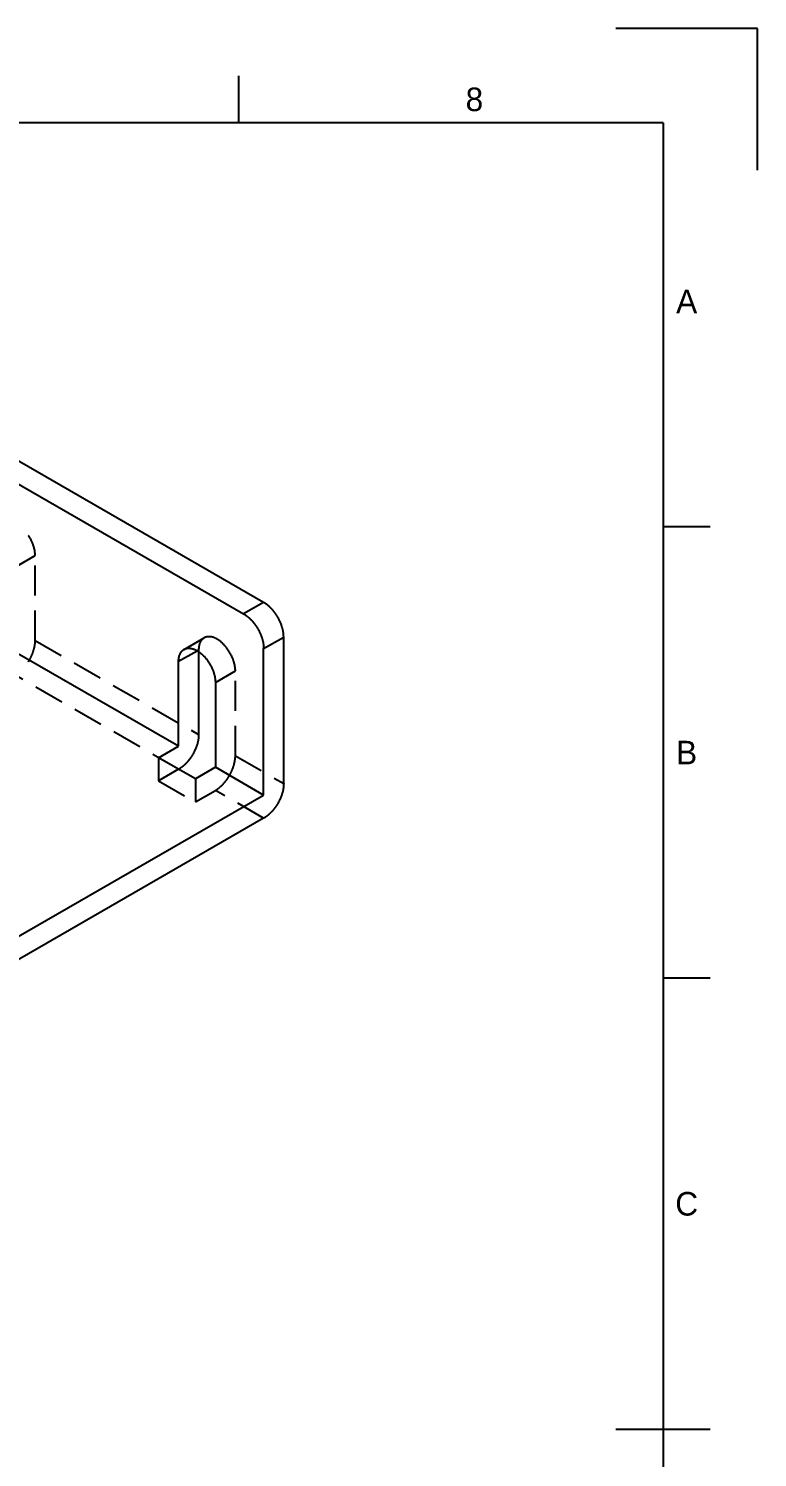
# Model space of a CAD drawing. Extents: x 0 to 420, y 0 to 297.
# Drawn here: x 342.8 to 420, y 145.5 to 297 of the extents above; entities that cross this region are included whole.
import ezdxf
from ezdxf.enums import TextEntityAlignment as Align

# ---------------------------------------------------------------- set-up
doc = ezdxf.new("R2010")
doc.units = 0
doc.linetypes.add('HIDDEN2', pattern=[4.7625, 3.175, -1.5875])
doc.layers.get('0').update_dxf_attribs({"linetype": 'CONTINUOUS'})
for name, color, linetype in [('BORDER', 7, 'CONTINUOUS'), ('TITLEBLOCK', 7, 'CONTINUOUS'), ('可視', 7, 'CONTINUOUS'), ('狭い可視', 7, 'CONTINUOUS'), ('狭い隠線', 7, 'HIDDEN2'), ('隠線処理', 7, 'HIDDEN2')]:
    doc.layers.add(name, color=color, linetype=linetype)
doc.styles.add('FUSIONTITLE', font='txt')

# ---------------------------------------------------------------- blocks, each defined once
blk = doc.blocks.new('CUSTOMOBJECTSINVIEWPORT9_0')
at = {"layer": '可視', "extrusion": (-0.707107, -0.407196, 0.578093)}
for p, q in [((367.68, 236.17), (336.57, 254.09)), ((334.45, 252.87), (365.56, 234.95)), ((369.81, 216.97), (369.81, 232.5)), ((358.67, 220.94), (341.34, 230.91)), ((360.79, 230.95), (360.79, 222.16)), ((367.68, 215.74), (367.68, 231.28)), ((358.67, 220.94), (358.67, 229.93)), ((362.56, 227.69), (362.56, 218.7)), ((356.55, 219.71), (358.67, 220.94)), ((360.44, 217.47), (356.55, 219.71)), ((362.56, 218.7), (360.44, 217.47)), ((367.68, 215.74), (362.56, 218.7)), ((320.31, 188.46), (367.68, 215.74)), ((367.68, 213.29), (320.31, 186.01))]:
    blk.add_line(p, q, dxfattribs=at)
at = {"layer": '可視'}
for points in [[(365.56, 234.95, 0), (365.59, 234.94, 0), (365.62, 234.92, 0), (365.64, 234.91, 0), (365.67, 234.89, 0), (365.69, 234.87, 0), (365.72, 234.85, 0), (365.75, 234.84, 0), (365.77, 234.82, 0), (365.8, 234.8, 0), (365.82, 234.78, 0), (365.85, 234.76, 0), (365.87, 234.75, 0), (365.9, 234.73, 0), (365.93, 234.71, 0), (365.95, 234.69, 0), (365.98, 234.67, 0), (366, 234.65, 0), (366.03, 234.62, 0), (366.05, 234.6, 0), (366.08, 234.58, 0), (366.1, 234.56, 0), (366.13, 234.54, 0), (366.15, 234.51, 0), (366.18, 234.49, 0), (366.2, 234.47, 0), (366.23, 234.44, 0), (366.25, 234.42, 0), (366.28, 234.4, 0), (366.3, 234.37, 0), (366.33, 234.35, 0), (366.35, 234.32, 0), (366.38, 234.3, 0), (366.4, 234.27, 0), (366.42, 234.25, 0), (366.45, 234.22, 0), (366.47, 234.19, 0), (366.49, 234.17, 0), (366.52, 234.14, 0), (366.54, 234.11, 0), (366.56, 234.09, 0), (366.59, 234.06, 0), (366.61, 234.03, 0), (366.63, 234, 0), (366.65, 233.97, 0), (366.68, 233.95, 0), (366.7, 233.92, 0), (366.72, 233.89, 0), (366.74, 233.86, 0), (366.76, 233.83, 0), (366.78, 233.8, 0), (366.81, 233.77, 0), (366.83, 233.74, 0), (366.85, 233.71, 0), (366.87, 233.68, 0), (366.89, 233.65, 0), (366.91, 233.62, 0), (366.93, 233.59, 0), (366.95, 233.56, 0), (366.97, 233.53, 0), (366.99, 233.5, 0), (367.01, 233.46, 0), (367.03, 233.43, 0), (367.04, 233.4, 0), (367.06, 233.37, 0), (367.08, 233.34, 0), (367.1, 233.31, 0), (367.12, 233.27, 0), (367.13, 233.24, 0), (367.15, 233.21, 0), (367.17, 233.18, 0), (367.19, 233.14, 0), (367.2, 233.11, 0), (367.22, 233.08, 0), (367.24, 233.04, 0), (367.25, 233.01, 0), (367.27, 232.98, 0), (367.28, 232.95, 0), (367.3, 232.91, 0), (367.31, 232.88, 0), (367.33, 232.85, 0), (367.34, 232.81, 0), (367.36, 232.78, 0), (367.37, 232.75, 0), (367.38, 232.71, 0), (367.4, 232.68, 0), (367.41, 232.65, 0), (367.42, 232.61, 0), (367.43, 232.58, 0), (367.45, 232.54, 0), (367.46, 232.51, 0), (367.47, 232.48, 0), (367.48, 232.44, 0), (367.49, 232.41, 0), (367.5, 232.38, 0), (367.51, 232.34, 0), (367.52, 232.31, 0), (367.53, 232.28, 0), (367.54, 232.24, 0), (367.55, 232.21, 0), (367.56, 232.18, 0), (367.57, 232.14, 0), (367.58, 232.11, 0), (367.58, 232.07, 0), (367.59, 232.04, 0), (367.6, 232.01, 0), (367.61, 231.98, 0), (367.61, 231.94, 0), (367.62, 231.91, 0), (367.63, 231.88, 0), (367.63, 231.84, 0), (367.64, 231.81, 0), (367.64, 231.78, 0), (367.65, 231.75, 0), (367.65, 231.72, 0), (367.66, 231.68, 0), (367.66, 231.65, 0), (367.67, 231.62, 0), (367.67, 231.59, 0), (367.67, 231.56, 0), (367.67, 231.52, 0), (367.68, 231.49, 0), (367.68, 231.46, 0), (367.68, 231.43, 0), (367.68, 231.4, 0), (367.68, 231.37, 0), (367.68, 231.34, 0), (367.68, 231.31, 0), (367.68, 231.28, 0)], [(369.81, 232.5, 0), (369.81, 232.53, 0), (369.81, 232.56, 0), (369.8, 232.59, 0), (369.8, 232.62, 0), (369.8, 232.65, 0), (369.8, 232.68, 0), (369.8, 232.71, 0), (369.8, 232.75, 0), (369.79, 232.78, 0), (369.79, 232.81, 0), (369.79, 232.84, 0), (369.78, 232.87, 0), (369.78, 232.9, 0), (369.77, 232.94, 0), (369.77, 232.97, 0), (369.76, 233, 0), (369.76, 233.03, 0), (369.75, 233.07, 0), (369.75, 233.1, 0), (369.74, 233.13, 0), (369.74, 233.16, 0), (369.73, 233.2, 0), (369.72, 233.23, 0), (369.71, 233.26, 0), (369.71, 233.3, 0), (369.7, 233.33, 0), (369.69, 233.36, 0), (369.68, 233.4, 0), (369.67, 233.43, 0), (369.66, 233.46, 0), (369.65, 233.5, 0), (369.64, 233.53, 0), (369.63, 233.56, 0), (369.62, 233.6, 0), (369.61, 233.63, 0), (369.6, 233.66, 0), (369.59, 233.7, 0), (369.58, 233.73, 0), (369.57, 233.77, 0), (369.56, 233.8, 0), (369.54, 233.83, 0), (369.53, 233.87, 0), (369.52, 233.9, 0), (369.5, 233.93, 0), (369.49, 233.97, 0), (369.48, 234, 0), (369.46, 234.03, 0), (369.45, 234.07, 0), (369.43, 234.1, 0), (369.42, 234.13, 0), (369.4, 234.17, 0), (369.39, 234.2, 0), (369.37, 234.23, 0), (369.36, 234.27, 0), (369.34, 234.3, 0), (369.32, 234.33, 0), (369.31, 234.37, 0), (369.29, 234.4, 0), (369.27, 234.43, 0), (369.26, 234.46, 0), (369.24, 234.5, 0), (369.22, 234.53, 0), (369.2, 234.56, 0), (369.18, 234.59, 0), (369.17, 234.62, 0), (369.15, 234.66, 0), (369.13, 234.69, 0), (369.11, 234.72, 0), (369.09, 234.75, 0), (369.07, 234.78, 0), (369.05, 234.81, 0), (369.03, 234.84, 0), (369.01, 234.87, 0), (368.99, 234.9, 0), (368.97, 234.93, 0), (368.95, 234.96, 0), (368.93, 234.99, 0), (368.91, 235.02, 0), (368.88, 235.05, 0), (368.86, 235.08, 0), (368.84, 235.11, 0), (368.82, 235.14, 0), (368.8, 235.17, 0), (368.77, 235.2, 0), (368.75, 235.22, 0), (368.73, 235.25, 0), (368.71, 235.28, 0), (368.68, 235.31, 0), (368.66, 235.34, 0), (368.64, 235.36, 0), (368.62, 235.39, 0), (368.59, 235.41, 0), (368.57, 235.44, 0), (368.54, 235.47, 0), (368.52, 235.49, 0), (368.5, 235.52, 0), (368.47, 235.54, 0), (368.45, 235.57, 0), (368.42, 235.59, 0), (368.4, 235.62, 0), (368.37, 235.64, 0), (368.35, 235.67, 0), (368.32, 235.69, 0), (368.3, 235.71, 0), (368.27, 235.74, 0), (368.25, 235.76, 0), (368.23, 235.78, 0), (368.2, 235.8, 0), (368.17, 235.82, 0), (368.15, 235.85, 0), (368.12, 235.87, 0), (368.1, 235.89, 0), (368.07, 235.91, 0), (368.05, 235.93, 0), (368.02, 235.95, 0), (368, 235.97, 0), (367.97, 235.99, 0), (367.94, 236, 0), (367.92, 236.02, 0), (367.89, 236.04, 0), (367.87, 236.06, 0), (367.84, 236.08, 0), (367.81, 236.09, 0), (367.79, 236.11, 0), (367.76, 236.13, 0), (367.74, 236.14, 0), (367.71, 236.16, 0), (367.68, 236.17, 0)], [(358.67, 229.93, 0), (358.67, 229.98, 0), (358.67, 230.04, 0), (358.67, 230.09, 0), (358.68, 230.14, 0), (358.68, 230.2, 0), (358.69, 230.25, 0), (358.7, 230.3, 0), (358.71, 230.35, 0), (358.72, 230.39, 0), (358.73, 230.44, 0), (358.74, 230.49, 0), (358.75, 230.53, 0), (358.77, 230.58, 0), (358.78, 230.62, 0), (358.8, 230.66, 0), (358.82, 230.7, 0), (358.83, 230.74, 0), (358.86, 230.78, 0), (358.88, 230.82, 0), (358.9, 230.86, 0), (358.92, 230.89, 0), (358.94, 230.93, 0), (358.97, 230.96, 0), (359, 230.99, 0), (359.02, 231.02, 0), (359.05, 231.05, 0), (359.08, 231.07, 0), (359.11, 231.1, 0), (359.14, 231.12, 0), (359.17, 231.15, 0), (359.2, 231.17, 0), (359.24, 231.19, 0), (359.27, 231.21, 0), (359.31, 231.23, 0), (359.34, 231.24, 0), (359.38, 231.26, 0), (359.42, 231.27, 0), (359.45, 231.28, 0), (359.49, 231.29, 0), (359.53, 231.3, 0), (359.57, 231.31, 0), (359.61, 231.31, 0), (359.65, 231.32, 0), (359.7, 231.32, 0), (359.74, 231.32, 0), (359.78, 231.32, 0), (359.82, 231.32, 0), (359.87, 231.31, 0), (359.91, 231.31, 0), (359.96, 231.3, 0), (360, 231.29, 0), (360.05, 231.28, 0), (360.1, 231.27, 0), (360.14, 231.26, 0), (360.19, 231.25, 0), (360.23, 231.23, 0), (360.28, 231.22, 0), (360.33, 231.2, 0), (360.38, 231.18, 0), (360.42, 231.16, 0), (360.47, 231.13, 0), (360.52, 231.11, 0), (360.56, 231.08, 0), (360.61, 231.06, 0), (360.66, 231.03, 0), (360.71, 231, 0), (360.76, 230.97, 0), (360.8, 230.94, 0), (360.85, 230.9, 0), (360.9, 230.87, 0), (360.95, 230.83, 0), (360.99, 230.8, 0), (361.04, 230.76, 0), (361.09, 230.72, 0), (361.13, 230.68, 0), (361.18, 230.63, 0), (361.22, 230.59, 0), (361.27, 230.55, 0), (361.31, 230.5, 0), (361.36, 230.46, 0), (361.4, 230.41, 0), (361.44, 230.36, 0), (361.49, 230.31, 0), (361.53, 230.26, 0), (361.57, 230.21, 0), (361.61, 230.16, 0), (361.65, 230.11, 0), (361.69, 230.06, 0), (361.73, 230, 0), (361.77, 229.95, 0), (361.81, 229.89, 0), (361.85, 229.84, 0), (361.88, 229.78, 0), (361.92, 229.72, 0), (361.95, 229.66, 0), (361.99, 229.61, 0), (362.02, 229.55, 0), (362.05, 229.49, 0), (362.09, 229.43, 0), (362.12, 229.37, 0), (362.15, 229.31, 0), (362.18, 229.25, 0), (362.2, 229.19, 0), (362.23, 229.13, 0), (362.26, 229.07, 0), (362.28, 229, 0), (362.31, 228.94, 0), (362.33, 228.88, 0), (362.35, 228.82, 0), (362.37, 228.76, 0), (362.39, 228.7, 0), (362.41, 228.63, 0), (362.43, 228.57, 0), (362.44, 228.51, 0), (362.46, 228.45, 0), (362.47, 228.39, 0), (362.49, 228.33, 0), (362.5, 228.27, 0), (362.51, 228.21, 0), (362.52, 228.15, 0), (362.53, 228.09, 0), (362.54, 228.03, 0), (362.54, 227.97, 0), (362.55, 227.91, 0), (362.55, 227.86, 0), (362.56, 227.8, 0), (362.56, 227.75, 0), (362.56, 227.69, 0)], [(360.79, 222.16, 0), (360.79, 222.13, 0), (360.79, 222.1, 0), (360.79, 222.07, 0), (360.79, 222.04, 0), (360.79, 222, 0), (360.78, 221.97, 0), (360.78, 221.94, 0), (360.78, 221.91, 0), (360.78, 221.88, 0), (360.77, 221.85, 0), (360.77, 221.82, 0), (360.77, 221.78, 0), (360.76, 221.75, 0), (360.76, 221.72, 0), (360.75, 221.69, 0), (360.75, 221.66, 0), (360.74, 221.62, 0), (360.74, 221.59, 0), (360.73, 221.56, 0), (360.73, 221.53, 0), (360.72, 221.49, 0), (360.71, 221.46, 0), (360.71, 221.43, 0), (360.7, 221.4, 0), (360.69, 221.36, 0), (360.68, 221.33, 0), (360.68, 221.29, 0), (360.67, 221.26, 0), (360.66, 221.23, 0), (360.65, 221.19, 0), (360.64, 221.16, 0), (360.63, 221.13, 0), (360.62, 221.09, 0), (360.61, 221.06, 0), (360.6, 221.03, 0), (360.59, 220.99, 0), (360.58, 220.96, 0), (360.56, 220.93, 0), (360.55, 220.89, 0), (360.54, 220.86, 0), (360.53, 220.83, 0), (360.52, 220.79, 0), (360.5, 220.76, 0), (360.49, 220.73, 0), (360.48, 220.69, 0), (360.46, 220.66, 0), (360.45, 220.63, 0), (360.43, 220.59, 0), (360.42, 220.56, 0), (360.4, 220.53, 0), (360.39, 220.49, 0), (360.38, 220.46, 0), (360.36, 220.43, 0), (360.34, 220.39, 0), (360.33, 220.36, 0), (360.31, 220.33, 0), (360.29, 220.3, 0), (360.28, 220.26, 0), (360.26, 220.23, 0), (360.24, 220.2, 0), (360.23, 220.17, 0), (360.21, 220.13, 0), (360.19, 220.1, 0), (360.17, 220.07, 0), (360.15, 220.04, 0), (360.13, 220.01, 0), (360.12, 219.97, 0), (360.1, 219.94, 0), (360.08, 219.91, 0), (360.06, 219.88, 0), (360.04, 219.85, 0), (360.02, 219.82, 0), (360, 219.79, 0), (359.98, 219.76, 0), (359.96, 219.73, 0), (359.94, 219.7, 0), (359.92, 219.67, 0), (359.89, 219.64, 0), (359.87, 219.61, 0), (359.85, 219.58, 0), (359.83, 219.55, 0), (359.81, 219.52, 0), (359.79, 219.49, 0), (359.76, 219.47, 0), (359.74, 219.44, 0), (359.72, 219.41, 0), (359.7, 219.38, 0), (359.67, 219.35, 0), (359.65, 219.33, 0), (359.63, 219.3, 0), (359.6, 219.27, 0), (359.58, 219.25, 0), (359.56, 219.22, 0), (359.53, 219.19, 0), (359.51, 219.17, 0), (359.49, 219.14, 0), (359.46, 219.12, 0), (359.44, 219.09, 0), (359.41, 219.07, 0), (359.39, 219.04, 0), (359.37, 219.02, 0), (359.34, 219, 0), (359.32, 218.97, 0), (359.29, 218.95, 0), (359.27, 218.93, 0), (359.24, 218.9, 0), (359.22, 218.88, 0), (359.19, 218.86, 0), (359.17, 218.84, 0), (359.14, 218.82, 0), (359.12, 218.79, 0), (359.09, 218.77, 0), (359.06, 218.75, 0), (359.04, 218.73, 0), (359.01, 218.71, 0), (358.99, 218.69, 0), (358.96, 218.68, 0), (358.94, 218.66, 0), (358.91, 218.64, 0), (358.88, 218.62, 0), (358.86, 218.6, 0), (358.83, 218.59, 0), (358.81, 218.57, 0), (358.78, 218.55, 0), (358.75, 218.53, 0), (358.73, 218.52, 0), (358.7, 218.5, 0), (358.68, 218.49, 0)], [(369.81, 216.97, 0), (369.81, 216.94, 0), (369.81, 216.91, 0), (369.8, 216.87, 0), (369.8, 216.84, 0), (369.8, 216.81, 0), (369.8, 216.78, 0), (369.8, 216.75, 0), (369.8, 216.72, 0), (369.79, 216.69, 0), (369.79, 216.66, 0), (369.79, 216.62, 0), (369.78, 216.59, 0), (369.78, 216.56, 0), (369.77, 216.53, 0), (369.77, 216.5, 0), (369.76, 216.46, 0), (369.76, 216.43, 0), (369.75, 216.4, 0), (369.75, 216.37, 0), (369.74, 216.33, 0), (369.74, 216.3, 0), (369.73, 216.27, 0), (369.72, 216.23, 0), (369.71, 216.2, 0), (369.71, 216.17, 0), (369.7, 216.13, 0), (369.69, 216.1, 0), (369.68, 216.07, 0), (369.67, 216.03, 0), (369.66, 216, 0), (369.65, 215.97, 0), (369.64, 215.93, 0), (369.63, 215.9, 0), (369.62, 215.87, 0), (369.61, 215.83, 0), (369.6, 215.8, 0), (369.59, 215.77, 0), (369.58, 215.73, 0), (369.57, 215.7, 0), (369.56, 215.66, 0), (369.54, 215.63, 0), (369.53, 215.6, 0), (369.52, 215.56, 0), (369.5, 215.53, 0), (369.49, 215.5, 0), (369.48, 215.46, 0), (369.46, 215.43, 0), (369.45, 215.4, 0), (369.43, 215.36, 0), (369.42, 215.33, 0), (369.4, 215.3, 0), (369.39, 215.26, 0), (369.37, 215.23, 0), (369.36, 215.2, 0), (369.34, 215.16, 0), (369.32, 215.13, 0), (369.31, 215.1, 0), (369.29, 215.07, 0), (369.27, 215.03, 0), (369.26, 215, 0), (369.24, 214.97, 0), (369.22, 214.94, 0), (369.2, 214.91, 0), (369.18, 214.87, 0), (369.17, 214.84, 0), (369.15, 214.81, 0), (369.13, 214.78, 0), (369.11, 214.75, 0), (369.09, 214.72, 0), (369.07, 214.69, 0), (369.05, 214.65, 0), (369.03, 214.62, 0), (369.01, 214.59, 0), (368.99, 214.56, 0), (368.97, 214.53, 0), (368.95, 214.5, 0), (368.93, 214.47, 0), (368.91, 214.44, 0), (368.88, 214.41, 0), (368.86, 214.38, 0), (368.84, 214.35, 0), (368.82, 214.32, 0), (368.8, 214.3, 0), (368.77, 214.27, 0), (368.75, 214.24, 0), (368.73, 214.21, 0), (368.71, 214.18, 0), (368.68, 214.16, 0), (368.66, 214.13, 0), (368.64, 214.1, 0), (368.62, 214.08, 0), (368.59, 214.05, 0), (368.57, 214.02, 0), (368.54, 214, 0), (368.52, 213.97, 0), (368.5, 213.94, 0), (368.47, 213.92, 0), (368.45, 213.9, 0), (368.42, 213.87, 0), (368.4, 213.85, 0), (368.37, 213.82, 0), (368.35, 213.8, 0), (368.32, 213.78, 0), (368.3, 213.75, 0), (368.27, 213.73, 0), (368.25, 213.71, 0), (368.23, 213.68, 0), (368.2, 213.66, 0), (368.17, 213.64, 0), (368.15, 213.62, 0), (368.12, 213.6, 0), (368.1, 213.58, 0), (368.07, 213.56, 0), (368.05, 213.54, 0), (368.02, 213.52, 0), (368, 213.5, 0), (367.97, 213.48, 0), (367.94, 213.46, 0), (367.92, 213.44, 0), (367.89, 213.42, 0), (367.87, 213.41, 0), (367.84, 213.39, 0), (367.81, 213.37, 0), (367.79, 213.35, 0), (367.76, 213.34, 0), (367.74, 213.32, 0), (367.71, 213.31, 0), (367.68, 213.29, 0)]]:
    blk.add_polyline3d(points, dxfattribs=at)
at = {"layer": '狭い可視', "extrusion": (-0.707107, -0.407196, 0.578093)}
for p, q in [((367.68, 236.17), (365.56, 234.95)), ((367.68, 231.28), (369.81, 232.5)), ((358.67, 229.93), (360.62, 231.05))]:
    blk.add_line(p, q, dxfattribs=at)
at = {"layer": '狭い隠線', "extrusion": (-0.707107, -0.407196, 0.578093)}
for p, q in [((341.34, 239.91), (343.47, 241.13)), ((343.47, 232.13), (360.79, 222.16)), ((360.62, 231.05), (360.79, 231.15)), ((362.56, 227.69), (364.68, 228.91)), ((358.67, 218.48), (341.34, 228.46)), ((364.68, 219.92), (369.81, 216.97)), ((367.68, 213.29), (362.56, 216.24))]:
    blk.add_line(p, q, dxfattribs=at)
at = {"layer": '隠線処理', "extrusion": (-0.707107, -0.407196, 0.578093)}
for p, q in [((343.47, 232.13), (343.47, 241.13)), ((359.24, 231.19), (361.36, 232.41)), ((360.79, 231.15), (360.79, 230.95)), ((364.68, 219.92), (364.68, 228.91)), ((356.55, 219.71), (356.55, 217.26)), ((358.67, 218.48), (356.55, 217.26)), ((356.55, 217.26), (360.44, 215.02)), ((360.44, 217.47), (360.44, 215.02)), ((360.44, 215.02), (362.56, 216.24))]:
    blk.add_line(p, q, dxfattribs=at)
at = {"layer": '隠線処理'}
for points in [[(343.47, 241.13, 0), (343.46, 241.18, 0), (343.46, 241.24, 0), (343.46, 241.29, 0), (343.46, 241.35, 0), (343.45, 241.41, 0), (343.44, 241.47, 0), (343.44, 241.53, 0), (343.43, 241.59, 0), (343.42, 241.65, 0), (343.41, 241.71, 0), (343.39, 241.77, 0), (343.38, 241.83, 0), (343.37, 241.89, 0), (343.35, 241.95, 0), (343.34, 242.01, 0), (343.32, 242.07, 0), (343.3, 242.13, 0), (343.28, 242.19, 0), (343.26, 242.26, 0), (343.24, 242.32, 0), (343.21, 242.38, 0), (343.19, 242.44, 0), (343.16, 242.5, 0), (343.14, 242.56, 0), (343.11, 242.62, 0), (343.08, 242.69, 0), (343.05, 242.75, 0), (343.02, 242.81, 0), (342.99, 242.87, 0), (342.96, 242.93, 0), (342.93, 242.99, 0), (342.9, 243.04, 0), (342.86, 243.1, 0), (342.83, 243.16, 0), (342.79, 243.22, 0), (342.75, 243.27, 0)], [(342.75, 229.88, 0), (342.77, 229.91, 0), (342.79, 229.95, 0), (342.81, 229.98, 0), (342.83, 230.01, 0), (342.85, 230.04, 0), (342.86, 230.07, 0), (342.88, 230.11, 0), (342.9, 230.14, 0), (342.92, 230.17, 0), (342.93, 230.2, 0), (342.95, 230.24, 0), (342.97, 230.27, 0), (342.98, 230.3, 0), (343, 230.33, 0), (343.02, 230.37, 0), (343.03, 230.4, 0), (343.05, 230.43, 0), (343.06, 230.47, 0), (343.08, 230.5, 0), (343.09, 230.53, 0), (343.11, 230.56, 0), (343.12, 230.6, 0), (343.14, 230.63, 0), (343.15, 230.66, 0), (343.16, 230.7, 0), (343.18, 230.73, 0), (343.19, 230.77, 0), (343.2, 230.8, 0), (343.21, 230.83, 0), (343.23, 230.87, 0), (343.24, 230.9, 0), (343.25, 230.93, 0), (343.26, 230.97, 0), (343.27, 231, 0), (343.28, 231.03, 0), (343.29, 231.07, 0), (343.3, 231.1, 0), (343.31, 231.14, 0), (343.32, 231.17, 0), (343.33, 231.2, 0), (343.34, 231.24, 0), (343.35, 231.27, 0), (343.36, 231.3, 0), (343.37, 231.34, 0), (343.38, 231.37, 0), (343.38, 231.4, 0), (343.39, 231.44, 0), (343.4, 231.47, 0), (343.4, 231.5, 0), (343.41, 231.53, 0), (343.41, 231.57, 0), (343.42, 231.6, 0), (343.43, 231.63, 0), (343.43, 231.66, 0), (343.44, 231.7, 0), (343.44, 231.73, 0), (343.44, 231.76, 0), (343.45, 231.79, 0), (343.45, 231.82, 0), (343.45, 231.86, 0), (343.46, 231.89, 0), (343.46, 231.92, 0), (343.46, 231.95, 0), (343.46, 231.98, 0), (343.46, 232.01, 0), (343.46, 232.04, 0), (343.46, 232.07, 0), (343.47, 232.1, 0), (343.47, 232.13, 0)], [(364.68, 228.91, 0), (364.68, 228.97, 0), (364.68, 229.02, 0), (364.67, 229.08, 0), (364.67, 229.14, 0), (364.66, 229.19, 0), (364.66, 229.25, 0), (364.65, 229.31, 0), (364.64, 229.37, 0), (364.63, 229.43, 0), (364.62, 229.49, 0), (364.61, 229.55, 0), (364.6, 229.61, 0), (364.58, 229.67, 0), (364.56, 229.73, 0), (364.55, 229.79, 0), (364.53, 229.86, 0), (364.51, 229.92, 0), (364.49, 229.98, 0), (364.47, 230.04, 0), (364.45, 230.1, 0), (364.43, 230.16, 0), (364.4, 230.23, 0), (364.38, 230.29, 0), (364.35, 230.35, 0), (364.32, 230.41, 0), (364.3, 230.47, 0), (364.27, 230.53, 0), (364.24, 230.59, 0), (364.21, 230.65, 0), (364.18, 230.71, 0), (364.14, 230.77, 0), (364.11, 230.83, 0), (364.07, 230.89, 0), (364.04, 230.94, 0), (364, 231, 0), (363.97, 231.06, 0), (363.93, 231.11, 0), (363.89, 231.17, 0), (363.85, 231.22, 0), (363.81, 231.28, 0), (363.77, 231.33, 0), (363.73, 231.38, 0), (363.69, 231.44, 0), (363.65, 231.49, 0), (363.61, 231.53, 0), (363.57, 231.58, 0), (363.52, 231.63, 0), (363.48, 231.68, 0), (363.43, 231.72, 0), (363.39, 231.77, 0), (363.34, 231.81, 0), (363.3, 231.86, 0), (363.25, 231.9, 0), (363.21, 231.94, 0), (363.16, 231.98, 0), (363.11, 232.02, 0), (363.07, 232.05, 0), (363.02, 232.09, 0), (362.97, 232.12, 0), (362.93, 232.16, 0), (362.88, 232.19, 0), (362.83, 232.22, 0), (362.78, 232.25, 0), (362.74, 232.28, 0), (362.69, 232.31, 0), (362.64, 232.33, 0), (362.59, 232.35, 0), (362.54, 232.38, 0), (362.5, 232.4, 0), (362.45, 232.42, 0), (362.4, 232.44, 0), (362.36, 232.45, 0), (362.31, 232.47, 0), (362.26, 232.48, 0), (362.22, 232.5, 0), (362.17, 232.51, 0), (362.12, 232.52, 0), (362.08, 232.53, 0), (362.04, 232.53, 0), (361.99, 232.54, 0), (361.95, 232.54, 0), (361.9, 232.54, 0), (361.86, 232.54, 0), (361.82, 232.54, 0), (361.78, 232.54, 0), (361.74, 232.53, 0), (361.69, 232.53, 0), (361.65, 232.52, 0), (361.62, 232.51, 0), (361.58, 232.5, 0), (361.54, 232.49, 0), (361.5, 232.48, 0), (361.46, 232.46, 0), (361.43, 232.45, 0), (361.39, 232.43, 0), (361.36, 232.41, 0), (361.33, 232.39, 0), (361.29, 232.37, 0), (361.26, 232.35, 0), (361.23, 232.32, 0), (361.2, 232.3, 0), (361.17, 232.27, 0), (361.14, 232.24, 0), (361.12, 232.21, 0), (361.09, 232.18, 0), (361.07, 232.15, 0), (361.04, 232.11, 0), (361.02, 232.08, 0), (361, 232.04, 0), (360.98, 232, 0), (360.96, 231.97, 0), (360.94, 231.93, 0), (360.92, 231.88, 0), (360.9, 231.84, 0), (360.89, 231.8, 0), (360.87, 231.75, 0), (360.86, 231.71, 0), (360.85, 231.66, 0), (360.84, 231.62, 0), (360.83, 231.57, 0), (360.82, 231.52, 0), (360.81, 231.47, 0), (360.81, 231.42, 0), (360.8, 231.37, 0), (360.8, 231.31, 0), (360.79, 231.26, 0), (360.79, 231.21, 0), (360.79, 231.15, 0)], [(362.56, 216.24, 0), (362.58, 216.26, 0), (362.61, 216.27, 0), (362.64, 216.29, 0), (362.66, 216.31, 0), (362.69, 216.32, 0), (362.71, 216.34, 0), (362.74, 216.36, 0), (362.77, 216.38, 0), (362.79, 216.39, 0), (362.82, 216.41, 0), (362.84, 216.43, 0), (362.87, 216.45, 0), (362.89, 216.47, 0), (362.92, 216.49, 0), (362.95, 216.51, 0), (362.97, 216.53, 0), (363, 216.55, 0), (363.02, 216.57, 0), (363.05, 216.59, 0), (363.07, 216.61, 0), (363.1, 216.64, 0), (363.12, 216.66, 0), (363.15, 216.68, 0), (363.17, 216.7, 0), (363.2, 216.73, 0), (363.22, 216.75, 0), (363.25, 216.77, 0), (363.27, 216.8, 0), (363.3, 216.82, 0), (363.32, 216.85, 0), (363.35, 216.87, 0), (363.37, 216.9, 0), (363.39, 216.92, 0), (363.42, 216.95, 0), (363.44, 216.97, 0), (363.46, 217, 0), (363.49, 217.03, 0), (363.51, 217.06, 0), (363.54, 217.08, 0), (363.56, 217.11, 0), (363.58, 217.14, 0), (363.6, 217.16, 0), (363.63, 217.19, 0), (363.65, 217.22, 0), (363.67, 217.25, 0), (363.69, 217.28, 0), (363.71, 217.31, 0), (363.74, 217.34, 0), (363.76, 217.37, 0), (363.78, 217.39, 0), (363.8, 217.42, 0), (363.82, 217.45, 0), (363.84, 217.48, 0), (363.86, 217.51, 0), (363.88, 217.54, 0), (363.9, 217.57, 0), (363.92, 217.61, 0), (363.94, 217.64, 0), (363.96, 217.67, 0), (363.98, 217.7, 0), (364, 217.73, 0), (364.02, 217.76, 0), (364.04, 217.79, 0), (364.06, 217.83, 0), (364.08, 217.86, 0), (364.09, 217.89, 0), (364.11, 217.92, 0), (364.13, 217.95, 0), (364.15, 217.99, 0), (364.16, 218.02, 0), (364.18, 218.05, 0), (364.2, 218.08, 0), (364.21, 218.12, 0), (364.23, 218.15, 0), (364.25, 218.18, 0), (364.26, 218.22, 0), (364.28, 218.25, 0), (364.29, 218.28, 0), (364.31, 218.32, 0), (364.32, 218.35, 0), (364.34, 218.38, 0), (364.35, 218.42, 0), (364.36, 218.45, 0), (364.38, 218.48, 0), (364.39, 218.52, 0), (364.4, 218.55, 0), (364.42, 218.58, 0), (364.43, 218.62, 0), (364.44, 218.65, 0), (364.45, 218.69, 0), (364.46, 218.72, 0), (364.48, 218.75, 0), (364.49, 218.78, 0), (364.5, 218.82, 0), (364.51, 218.85, 0), (364.52, 218.89, 0), (364.53, 218.92, 0), (364.54, 218.95, 0), (364.55, 218.99, 0), (364.56, 219.02, 0), (364.56, 219.05, 0), (364.57, 219.09, 0), (364.58, 219.12, 0), (364.59, 219.15, 0), (364.6, 219.19, 0), (364.6, 219.22, 0), (364.61, 219.25, 0), (364.62, 219.28, 0), (364.62, 219.32, 0), (364.63, 219.35, 0), (364.63, 219.38, 0), (364.64, 219.42, 0), (364.64, 219.45, 0), (364.65, 219.48, 0), (364.65, 219.51, 0), (364.66, 219.54, 0), (364.66, 219.58, 0), (364.66, 219.61, 0), (364.67, 219.64, 0), (364.67, 219.67, 0), (364.67, 219.7, 0), (364.67, 219.73, 0), (364.68, 219.76, 0), (364.68, 219.8, 0), (364.68, 219.83, 0), (364.68, 219.86, 0), (364.68, 219.89, 0), (364.68, 219.92, 0)], [(358.68, 218.49, 0), (358.68, 218.49, 0), (358.68, 218.49, 0), (358.68, 218.49, 0), (358.68, 218.49, 0), (358.68, 218.49, 0), (358.68, 218.49, 0), (358.68, 218.49, 0), (358.68, 218.49, 0), (358.68, 218.49, 0), (358.68, 218.49, 0), (358.68, 218.49, 0), (358.68, 218.49, 0), (358.68, 218.49, 0), (358.68, 218.49, 0), (358.68, 218.49, 0), (358.68, 218.49, 0), (358.68, 218.49, 0), (358.68, 218.49, 0), (358.68, 218.49, 0), (358.68, 218.49, 0), (358.68, 218.49, 0), (358.68, 218.49, 0), (358.68, 218.49, 0), (358.68, 218.49, 0), (358.68, 218.49, 0), (358.68, 218.49, 0), (358.68, 218.49, 0), (358.68, 218.49, 0), (358.68, 218.49, 0), (358.68, 218.49, 0), (358.68, 218.49, 0), (358.68, 218.49, 0), (358.68, 218.49, 0), (358.68, 218.49, 0), (358.68, 218.49, 0), (358.68, 218.49, 0), (358.67, 218.49, 0), (358.67, 218.49, 0), (358.67, 218.49, 0), (358.67, 218.49, 0), (358.67, 218.49, 0), (358.67, 218.49, 0), (358.67, 218.49, 0), (358.67, 218.49, 0), (358.67, 218.49, 0), (358.67, 218.49, 0), (358.67, 218.49, 0), (358.67, 218.49, 0), (358.67, 218.49, 0), (358.67, 218.49, 0), (358.67, 218.49, 0), (358.67, 218.49, 0), (358.67, 218.49, 0), (358.67, 218.49, 0), (358.67, 218.49, 0), (358.67, 218.49, 0), (358.67, 218.49, 0), (358.67, 218.49, 0), (358.67, 218.49, 0), (358.67, 218.49, 0), (358.67, 218.49, 0), (358.67, 218.49, 0), (358.67, 218.49, 0), (358.67, 218.49, 0), (358.67, 218.49, 0), (358.67, 218.49, 0), (358.67, 218.49, 0), (358.67, 218.49, 0), (358.67, 218.49, 0), (358.67, 218.49, 0), (358.67, 218.49, 0), (358.67, 218.49, 0), (358.67, 218.49, 0), (358.67, 218.49, 0), (358.67, 218.49, 0), (358.67, 218.49, 0), (358.67, 218.49, 0), (358.67, 218.49, 0), (358.67, 218.49, 0), (358.67, 218.49, 0), (358.67, 218.49, 0), (358.67, 218.49, 0), (358.67, 218.49, 0), (358.67, 218.49, 0), (358.67, 218.49, 0), (358.67, 218.49, 0), (358.67, 218.49, 0), (358.67, 218.49, 0), (358.67, 218.48, 0), (358.67, 218.48, 0), (358.67, 218.48, 0), (358.67, 218.48, 0), (358.67, 218.48, 0), (358.67, 218.48, 0), (358.67, 218.48, 0), (358.67, 218.48, 0), (358.67, 218.48, 0), (358.67, 218.48, 0), (358.67, 218.48, 0), (358.67, 218.48, 0), (358.67, 218.48, 0), (358.67, 218.48, 0), (358.67, 218.48, 0), (358.67, 218.48, 0), (358.67, 218.48, 0), (358.67, 218.48, 0), (358.67, 218.48, 0), (358.67, 218.48, 0), (358.67, 218.48, 0), (358.67, 218.48, 0), (358.67, 218.48, 0), (358.67, 218.48, 0), (358.67, 218.48, 0), (358.67, 218.48, 0), (358.67, 218.48, 0), (358.67, 218.48, 0), (358.67, 218.48, 0), (358.67, 218.48, 0), (358.67, 218.48, 0), (358.67, 218.48, 0), (358.67, 218.48, 0), (358.67, 218.48, 0), (358.67, 218.48, 0), (358.67, 218.48, 0), (358.67, 218.48, 0), (358.67, 218.48, 0), (358.67, 218.48, 0), (358.67, 218.48, 0)]]:
    blk.add_polyline3d(points, dxfattribs=at)
blk = doc.blocks.new('NEW_BLOCK3')
at = {"layer": 'BORDER'}
for p, q in [((420, 297), (405, 297)), ((420, 297), (405, 297)), ((420, 297), (405, 297)), ((420, 282), (420, 297)), ((420, 282), (420, 297)), ((420, 282), (420, 297)), ((365, 292), (365, 287)), ((365, 292), (365, 287)), ((365, 292), (365, 287)), ((410, 287), (20, 287)), ((410, 287), (20, 287)), ((410, 287), (20, 287)), ((410, 287), (410, 10)), ((410, 287), (410, 10)), ((410, 287), (410, 10)), ((415, 244.17), (410, 244.17)), ((415, 244.17), (410, 244.17)), ((415, 244.17), (410, 244.17)), ((415, 196.33), (410, 196.33)), ((415, 196.33), (410, 196.33)), ((415, 196.33), (410, 196.33)), ((415, 148.5), (405, 148.5)), ((415, 148.5), (405, 148.5)), ((415, 148.5), (405, 148.5))]:
    blk.add_line(p, q, dxfattribs=at)
at = {"layer": 'BORDER', "style": 'FUSIONTITLE'}
for s, p in [('8', (390, 289.5)), ('8', (390, 289.5)), ('8', (390, 289.5)), ('A', (412.5, 268.08)), ('A', (412.5, 268.08)), ('A', (412.5, 268.08)), ('B', (412.5, 220.25)), ('B', (412.5, 220.25)), ('B', (412.5, 220.25)), ('C', (412.5, 172.42)), ('C', (412.5, 172.42)), ('C', (412.5, 172.42))]:
    blk.add_text(s, height=2.5, dxfattribs=at).set_placement(p, align=Align.MIDDLE)

msp = doc.modelspace()

# ---------------------------------------------------------------- block references
msp.add_blockref('CUSTOMOBJECTSINVIEWPORT9_0', (0, 0))
at = {"layer": 'TITLEBLOCK'}
msp.add_blockref('NEW_BLOCK3', (0.016, 0.003), dxfattribs=at)

doc.saveas('drawing.dxf')
